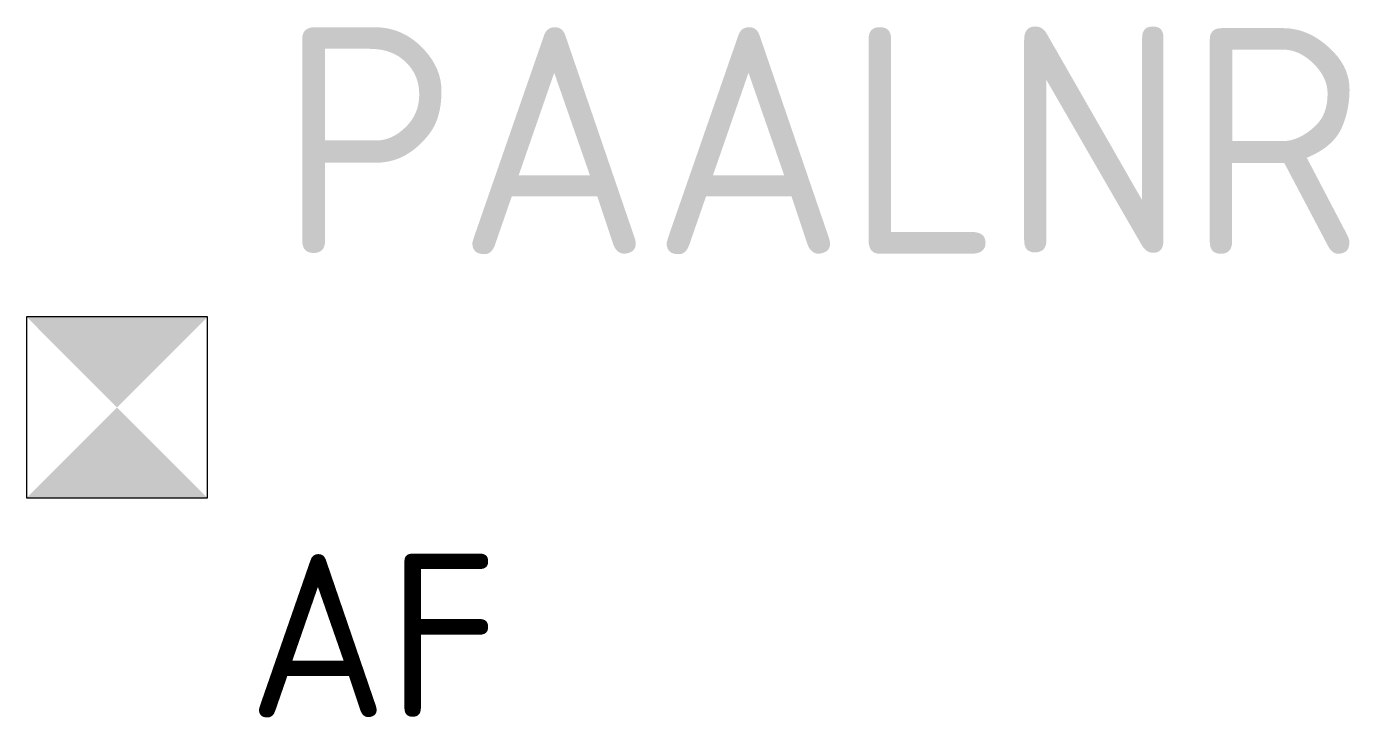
# Model space of a CAD drawing. Extents: x -1 to 13.6, y -3.4 to 4.2.
import ezdxf

# ---------------------------------------------------------------- set-up
doc = ezdxf.new("R2010")
doc.units = 0
doc.header["$LTSCALE"] = 50
doc.header["$MEASUREMENT"] = 0
doc.layers.get('0').update_dxf_attribs({"linetype": 'CONTINUOUS'})
doc.styles.add('NLCS-ISO', font='NLCS-ISO.ttf')

msp = doc.modelspace()

# ---------------------------------------------------------------- linework, layer by layer
for p, q in [((1, 1), (-1, 1)), ((-1, 1), (-1, -1)), ((1, -1), (1, 1)), ((-1, -1), (1, -1))]:
    msp.add_line(p, q)
for points in [[(-1, 1), (1, 1), (0, 0)], [(-1, -1), (1, -1), (0, 0)]]:
    msp.add_solid(points)

# ---------------------------------------------------------------- texts
at = {"style": 'NLCS-ISO'}
for tag, p, height in [('PAALNR', (1.789, 1.696), 2.5), ('AF', (1.445, -3.419), 1.8)]:
    msp.add_attdef(tag, p, '', height=height, dxfattribs=at)

doc.saveas('drawing.dxf')
